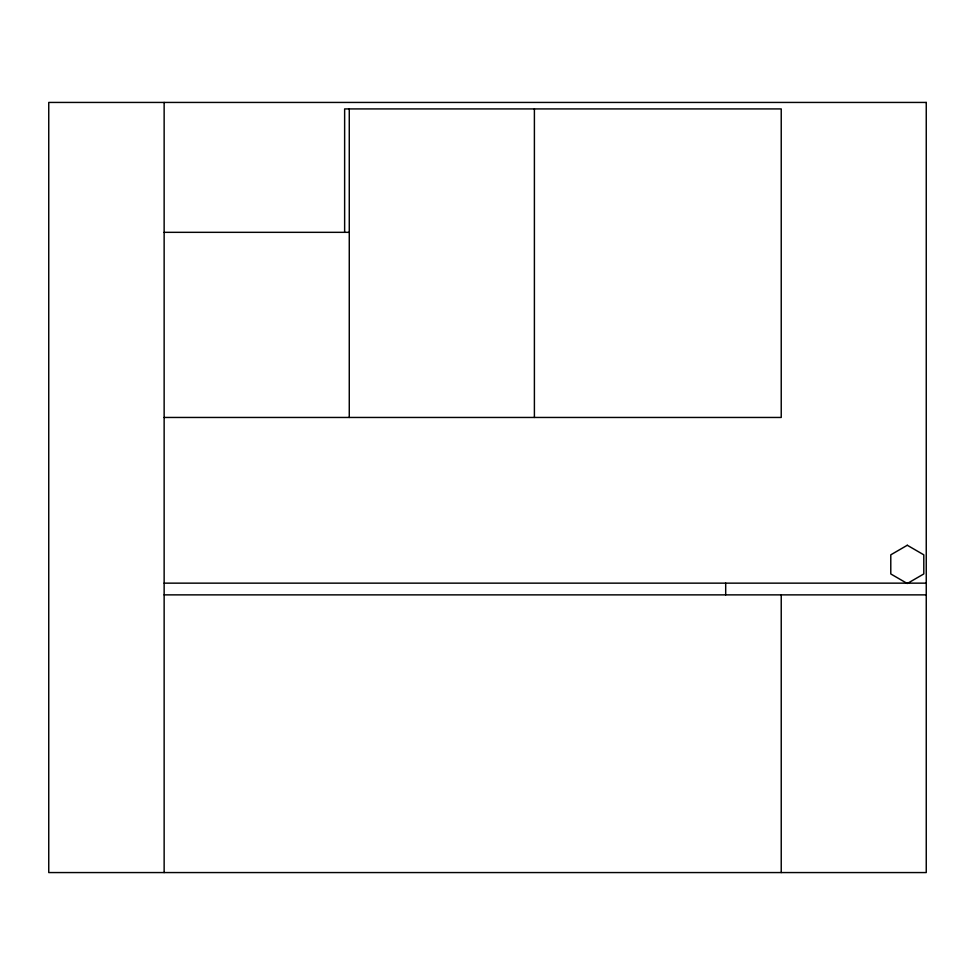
<?xml version="1.0" encoding="UTF-8"?>
<svg xmlns="http://www.w3.org/2000/svg" width="975" height="975" viewBox="0 0 975 975"><rect width="100%" height="100%" fill="white"/><g stroke="black" fill="none" stroke-linecap="round" stroke-linejoin="round"><path stroke-width="1.46" d="M164.141 232.33L349.269 232.33M164.141 417.458L781.231 417.458L781.231 108.92L344.638 108.92L344.638 232.33M164.141 583.148L926.25 583.148M164.141 594.872L926.25 594.872M781.231 594.872L781.231 872.564M725.693 583.148L725.693 594.872M534.398 108.92L534.398 417.458M349.269 108.92L349.269 417.458M164.141 102.436L164.141 872.564M907.286 545.257L890.784 554.824L890.784 573.946L907.286 583.513L923.8 573.946L923.8 554.824L907.286 545.257M926.25 102.436L48.75 102.436L48.75 872.564L926.25 872.564L926.25 102.436"/></g></svg>
